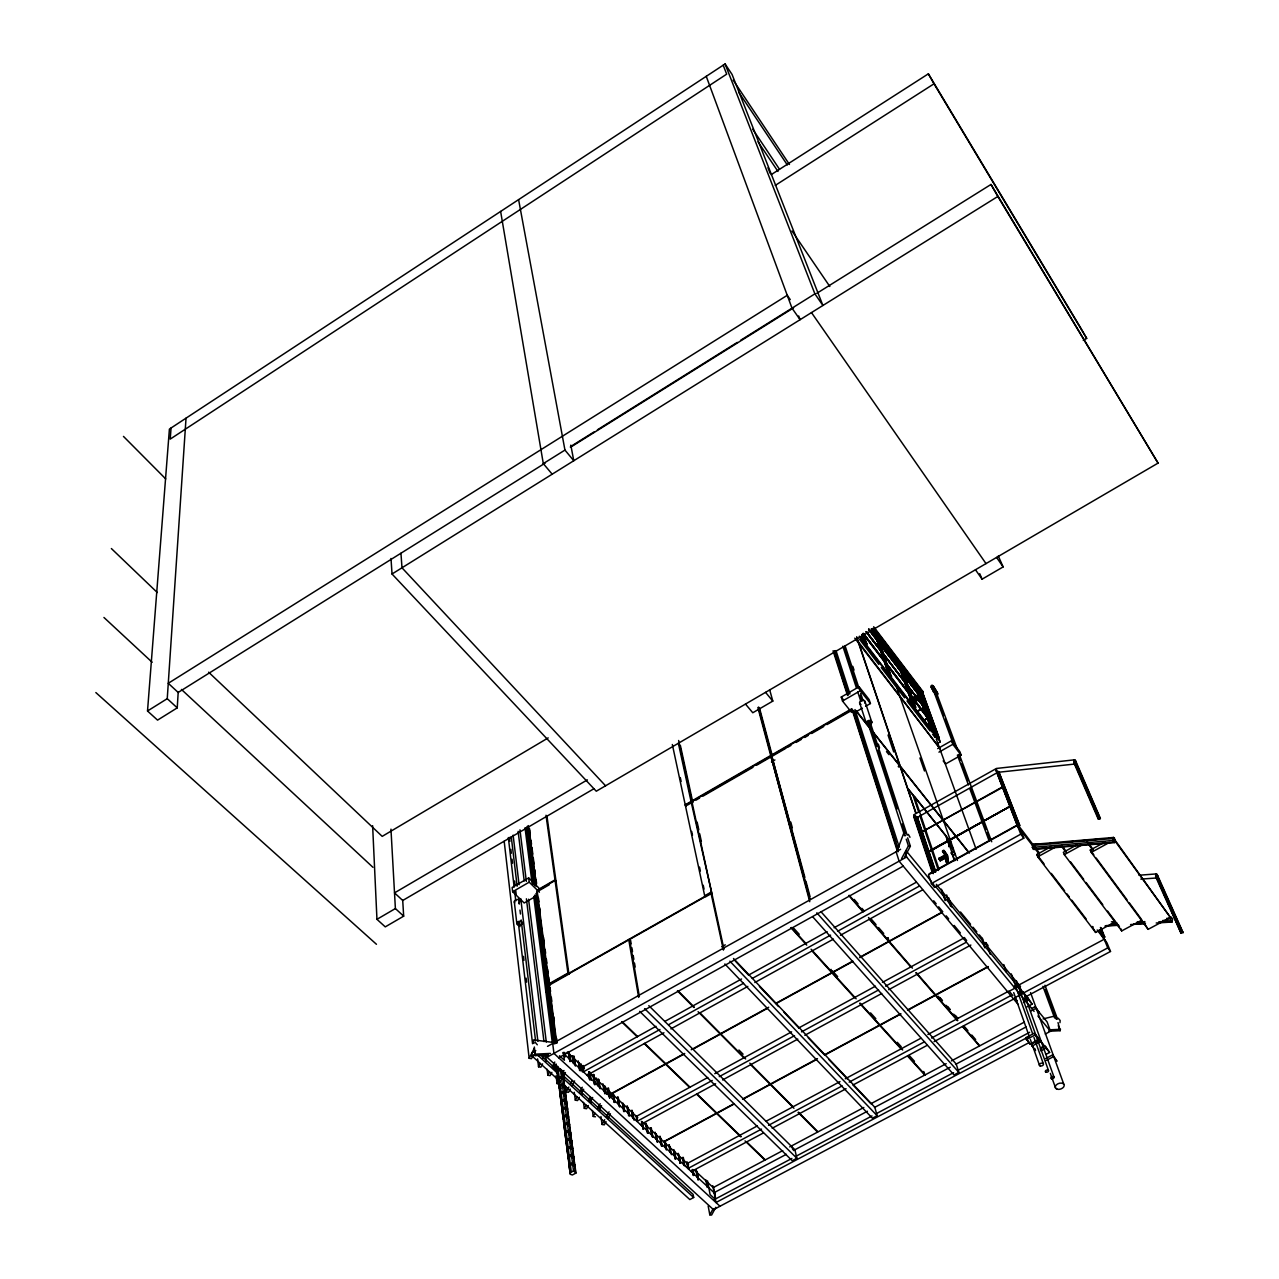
<?xml version="1.0" encoding="UTF-8"?>
<svg xmlns="http://www.w3.org/2000/svg" width="1279" height="1279" viewBox="0 0 1279 1279"><rect width="100%" height="100%" fill="white"/><g stroke="black" fill="none" stroke-linecap="round" stroke-linejoin="round"><path stroke-width="1.5" d="M927.019 853.013L1010.922 805.882L926.731 852.422M1171.996 922.031L1170.557 920.049L1171.18 917.059L1172.619 919.041L1171.996 922.031L1156.216 923.006M1003.264 786.441L920.129 832.901L1003.567 786.841M1114.393 842.621L1112.842 840.479L1113.545 837.457L1115.096 839.584L1114.393 842.621L1033.912 849.448L1032.329 847.369L1033.096 844.396L1113.545 837.457M937.651 693.442L935.301 691.523M932.951 686.807L935.365 689.381M931.224 687.079L932.951 688.118M725.081 63.95L814.899 293.85L822.909 305.473L732.052 74.422L725.081 63.95L169.404 429.089L147.517 710.996L157.557 720.125L177.237 707.863L178.213 691.923M177.237 707.863L167.245 698.67L186.031 418.169M903.182 671.091L920.017 693.186L922.271 693.09L922.91 691.523L873.669 626.758M548.387 1054.967L535.086 1055.607L534.35 1047.021M920.017 693.186L903.23 670.324M171.066 428.001L170.203 439.113L726.68 74.15L723.195 65.197M1048.636 1031.258L1060.131 1030.714L1058.021 1022.576M1059.955 1022.704L1060.163 1020.498L1058.197 1018.212M933.062 725.113L863.117 633.92M866.586 631.682L929.577 714.337L866.347 631.826M925.788 703.53L869.049 629.156M896.691 851.798L904.045 832.485L905.996 832.837M533.199 1055.319L531.472 1058.676L529.154 1058.277L534.318 1048.22M542.584 1063.872L540.857 1067.198L538.539 1066.798L540.266 1063.473M542.856 1058.484L544.582 1055.159M545.174 1058.884L547.764 1053.896M551.888 1072.346L550.146 1075.639L547.86 1075.255L549.586 1071.946M552.176 1066.99L554.766 1062.034M553.615 1069.036L556.205 1064.08M559.371 1084.016L557.084 1083.633L558.811 1080.355M562.28 1073.8L564.007 1070.507M563.703 1075.815L565.43 1072.537M570.242 1089.069L568.515 1092.314L566.245 1091.946L568.835 1087.054M570.578 1083.793L572.305 1080.547M571.985 1085.807L574.591 1080.931M579.307 1097.318L577.58 1100.548L575.31 1100.18L577.053 1096.95M579.659 1092.09L582.265 1087.246M581.05 1094.089L583.656 1089.244M715.792 1207.28L711.604 1215.05L709.813 1214.842L713.17 1208.623M901.583 858.577L908.426 845.883L906.235 839.184M904.397 857.346L910.376 846.234L907.642 837.857M588.292 1105.504L586.565 1108.717L584.311 1108.349L586.054 1105.136M588.66 1100.324L590.402 1097.11M590.035 1102.29L592.657 1097.478M595.47 1116.807L593.232 1116.439L594.975 1113.258M597.597 1108.477L600.203 1103.697M598.956 1110.428L601.578 1105.664M606.054 1121.667L604.296 1124.833L602.089 1124.465L604.695 1119.717M606.438 1116.567L609.06 1111.819M607.797 1118.501L610.419 1113.753M1033.912 849.448L1034.631 848.377M942.511 851.111L944.142 850.519L947.467 855.299L948.059 862.174L946.828 862.638L945.725 855.699L942.511 851.111L945.805 856.227L946.252 862.334M526.452 829.623L526.868 832.885L527.508 830.151L529.458 829.719M526.564 832.453L527.619 838.816L526.564 832.453L529.586 830.695M527.204 837.393L528.275 836.066L527.635 831.142M527.332 838.384L528.403 837.058L528.387 844.779L527.332 838.384L527.955 843.357M530.833 851.462L528.723 849.352L528.083 844.348L529.17 843.021L530.577 854.052L529.922 856.802L528.851 850.359L531.888 848.585M528.723 849.352L531.76 847.577M530.257 861.454L529.618 856.386L530.705 855.059L530.689 862.877L530.257 859.504M530.401 862.478L531.488 861.151L531.472 869.001L530.401 862.478L531.041 867.562M531.169 868.585L532.272 867.258L532.256 875.14L531.169 868.585L531.824 873.717M532.624 879.904L531.952 874.74L533.055 873.413L533.711 878.577L532.624 879.904L534.75 882.03M533.183 884.397L532.751 880.943L533.855 879.6L534.51 884.796M537.164 900.832L535.006 898.705L536.125 897.378M535.15 899.761L536.253 906.491L535.15 899.761L538.267 897.97M535.821 905.068L536.94 903.725L536.253 898.434M536.636 911.447L535.949 906.124L537.068 904.781L537.756 910.104L536.636 911.447L537.899 919.329L536.764 912.519L537.899 911.176L538.587 916.547L537.452 917.89M538.283 924.365L537.596 918.961L538.715 917.619L539.402 923.022L538.283 924.365L539.546 932.311L538.411 925.452L539.546 924.093L540.25 929.529L539.114 930.888M539.946 937.443L539.242 931.975L540.377 930.616L541.081 936.084L539.946 937.443L542.136 939.569M540.09 938.546L541.225 937.187L541.225 945.485L540.09 938.546L540.793 944.046M540.937 945.149L542.072 943.806L542.072 952.136L540.937 945.149L541.641 950.697M541.784 951.8L542.92 950.457L542.936 958.834L541.784 951.8L542.488 957.379M543.351 964.126L542.632 958.499L543.783 957.156L544.502 962.767L543.351 964.126L544.662 972.344M544.214 970.905L545.366 969.546L544.646 963.886L543.495 965.245L545.525 979.17L544.358 972.04L545.509 970.681L546.245 976.373L545.078 977.732M545.222 978.867L546.405 986.045L545.222 978.867L548.483 977.028M545.957 984.606L547.124 983.247L546.389 977.508M546.101 985.757L547.284 992.968L546.101 985.757L547.268 984.398L548.004 990.154M548.179 999.938L546.98 992.68L548.163 991.321M549.043 998.291L547.876 999.65L549.075 1006.957M548.627 1005.502L549.794 1004.143M874.053 631.794L876.051 631.346L891.111 677.023L889.592 676.879L874.053 631.794L887.674 671.331M864.78 644.104L866.858 643.641L865.579 645.128M874.149 632.45L875.635 632.593L876.051 631.346M549.97 1014.007L549.522 1012.568L550.705 1011.193M552.704 1021.809L550.434 1019.683L549.666 1013.751L550.849 1012.376M550.434 1019.683L551.617 1018.308M551.793 1028.284L550.578 1020.866L551.761 1019.491M552.704 1035.494L552.256 1034.04L553.455 1032.665M553.631 1042.753L552.416 1035.255L553.615 1033.88M553.183 1041.298L554.383 1039.923M553.343 1042.513L554.542 1041.138M912.327 704.409L898.21 662.266L899.681 662.394L915.572 707.031L915.14 708.262L913.654 708.134M889.497 676.223L890.871 675.424L891.639 676.431M556.941 1070.843L556.157 1064.624L557.404 1072.298L556.941 1070.843L558.172 1069.468L560.346 1068.956L562.664 1071.083M560.234 1080.483L558.363 1079.812L557.1 1072.106L558.331 1070.715L562.376 1070.875L563.639 1078.597L562.376 1070.875M561.609 1073.72L562.824 1072.33M557.9 1078.373L559.131 1076.982L563.192 1077.142M561.209 1088.061L559.323 1087.39L558.06 1079.62L561.481 1077.733L563.815 1079.86L564.631 1086.159L563.399 1087.55M558.875 1085.935L562.296 1084.048L564.631 1086.159M559.69 1090.252L560.298 1095.016L559.035 1087.198L560.266 1085.807L564.343 1085.983L565.622 1093.785L564.391 1095.176M559.834 1093.561L563.272 1091.658L565.622 1093.785M560.01 1094.84L561.273 1102.69L560.01 1094.84L561.241 1093.449L565.334 1093.609L566.613 1101.459L565.382 1102.85M936.388 736.688L921.264 692.531L922.687 692.658L938.978 737.471L938.53 738.67L935.141 729.334M921.376 696.384L920.944 697.583L919.521 697.455L919.937 696.256L921.376 696.384L935.652 736.272M922.271 693.857L922.687 692.658M564.551 1096.439L565.782 1095.064M560.826 1101.235L564.263 1099.332L566.613 1101.459M562.264 1110.428L560.985 1102.514L562.216 1101.123L566.325 1101.283L567.62 1109.181L566.325 1101.283M565.542 1104.129L566.789 1102.738M561.801 1108.973L563.048 1107.582L567.157 1107.726M561.961 1110.268L563.256 1118.214L561.961 1110.268L563.208 1108.877L567.332 1109.021L568.643 1116.967L567.38 1118.358M562.792 1116.759L566.277 1114.84L568.643 1116.967M563.639 1121.155L564.263 1126.048L562.968 1118.054L564.215 1116.663L568.34 1116.807L569.651 1124.801L568.404 1126.191M563.799 1124.593L567.284 1122.69L569.651 1124.801M563.959 1125.92L565.27 1133.961L563.959 1125.92L565.222 1124.513L569.363 1124.657L570.69 1132.698L569.427 1134.089M564.806 1132.507L568.308 1130.588L570.69 1132.698M564.966 1133.818L566.277 1141.907L564.966 1133.818L566.229 1132.427L570.386 1132.57L571.713 1140.66L570.45 1142.051M569.603 1135.416L570.85 1134.025M565.814 1140.452L569.331 1138.534L571.713 1140.66M565.989 1141.795L567.3 1149.933L565.989 1141.795L567.252 1140.388L571.425 1140.532L572.752 1148.67L571.425 1140.532M937.075 738.559L937.507 737.343L938.978 737.471M570.626 1143.378L571.889 1141.987M566.837 1148.478L568.1 1147.071L572.289 1147.215M567.013 1149.821L568.34 1158.007L567.013 1149.821L568.276 1148.414L572.464 1148.542L573.807 1156.728L572.528 1158.134M567.86 1156.552L571.409 1154.617L573.807 1156.728M568.723 1161.044L569.379 1166.144L568.036 1157.895L569.315 1156.504L573.52 1156.632L574.863 1164.865L573.584 1166.256M568.899 1164.689L572.464 1162.755L574.863 1164.865M569.075 1166.048L572.64 1164.114L575.038 1166.224L575.934 1173.051L572.368 1174.985L570.418 1174.33L569.075 1166.048L570.418 1174.33M569.954 1172.875L573.52 1170.94L575.934 1173.051M917.187 822.877L915.3 817.249L913.766 817.137L914.213 815.906L915.077 815.714L934.613 872.198L915.748 816.018M998.835 771.669L1019.635 825.131L1019.123 826.41L1017.556 826.282L996.021 770.31L996.581 769.702L1018.947 827.561M932.471 872.678L933.926 871.878M1073.72 761.836L1075.863 761.341L1100.356 818.368L1099.748 818.992L1098.149 818.88L1073.784 762.508M1075.335 762.636L1075.863 761.341M1100.356 818.368L1098.709 817.569L1098.149 818.88M1183.155 932.791L1157.575 875.396L1156.12 875.3L1181.077 933.27L1183.139 932.167L1181.045 932.647M1157.031 876.579L1157.575 875.396M1100.308 929.449L1103.249 936.628L1104.736 936.724L1103.361 938.083M946.188 861.854L947.995 861.678M771.173 174.663L928.362 73.83L1080.307 327.248L1086.686 338.391L1083.265 340.438M775.266 185.391L934.006 83.806L928.362 73.83M147.517 710.996L167.245 698.67M552.192 474.189L543.303 463.606L564.95 450.08L518.603 199.62M570.45 446.675L594.048 431.934M597.405 429.824L737.28 342.404M740.637 340.294L814.899 293.85M545.062 463.158L178.181 692.451L168.268 683.29L787.24 295.305L790.262 299.606M570.418 447.314L793.588 307.839M816.705 293.387L991.001 184.448L1158.055 463.11L596.27 791.221L392.029 573.999L391.006 558.475M392.029 573.999L997.812 196.47L991.001 184.448M548.195 737.887L382.197 836.37L208.589 672.178M587.365 779.87L394.524 892.87L402.725 900.48L593.888 788.759M402.709 900.272L403.668 916.164L385.267 926.875L376.953 919.329L395.387 908.554L390.958 829.144M769.622 689.621L772.804 701.1L752.787 712.755L745.497 704.074M975.477 569.763L982.08 579.179L1003.12 566.917L998.307 555.997M538.843 887.994L528.675 877.922L512.16 887.482L512.655 891.719L524.182 902.99L535.725 896.339M851.542 712.339L842.509 701.02L841.262 697.055L859.056 686.759L869.112 699.549L870.423 703.53L865.579 706.312M512.655 891.719L529.218 882.158L528.675 877.922M842.509 701.02L860.351 690.708L859.056 686.759M538.315 889.497L554.99 879.888L546.005 815.251M678.35 743.179L691.044 801.437L685.256 804.779L686.168 805.786M757.871 707.511L770.693 755.505L691.827 800.974L692.738 801.997L680.364 745.385M772.388 756.081L771.493 755.042L851.798 708.726M538.395 890.136L555.07 880.528L556.029 881.487M692.083 803.068L691.172 802.045L685.384 805.386L686.295 806.394M809.655 898.913L770.853 756.113L691.955 801.597L692.866 802.604M810.103 899.297L771.653 755.649L851.99 709.333L897.219 850.679M538.971 890.696L549.331 884.732M687.399 805.13L691.955 802.445L691.044 801.437M696.016 800.158L699.597 798.032M702.922 796.177L752.979 767.32M756.433 765.338L786.041 748.199M787.496 747.432L790.934 745.433M796.114 742.444L801.421 739.342M804.747 737.471L808.248 735.409M811.653 733.491L823.74 726.536M827.033 724.569L851.43 710.564M855.891 711.891L862.35 708.166M771.461 761.948L774.914 759.95M908.921 700.588C921.376 689.029 926.955 698.398 910.632 703.482M909.177 700.732L919.537 694.785M908.985 701.004L919.281 694.641M909.353 701.819L919.729 695.856L919.361 695.057M909.881 702.715L920.256 696.751L919.729 695.856M915.748 700.093L919.201 698.11M910.376 703.354L921.008 697.535M917.187 711.188L924.221 707.463M917.299 711.428L924.237 707.335L917.427 711.588M922.751 720.796L928.042 718.063M922.862 721.036L928.074 717.935L922.99 721.196M936.788 743.818L940.257 741.852L939.617 740.093L859.76 636.271M898.29 766.377L899.761 765.545L856.898 638.061M898.497 766.968L900.208 766.089L943.023 819.919M937.667 748.615L951.528 740.749L959.842 751.62L961.153 755.17L945.581 763.963L943.183 760.877M938.946 752.164L952.839 744.298L951.528 740.749M546.9 815.666L568.931 974.038L549.698 984.91L548.691 983.951L567.94 973.079L555.07 880.528M710.836 892.31L704.745 895.748L705.704 896.771L711.779 893.334L691.172 802.045M556.333 1043.296L548.787 984.654L628.724 939.473L629.716 940.465M711.923 894.021L710.98 892.998L629.54 939.01L639.34 996.437M568.931 973.735L704.921 896.883L672.338 744.506M548.243 993.351L547.444 993.799L548.243 993.351L554.654 1043.488M996.229 773.203L915.828 818.304L914.149 816.226L913.686 814.851L996.261 768.551M535.789 1050.651L531.712 1052.937L532.064 1056.006L560.074 1081.49M721.724 946.828L725.289 944.829M547.524 1046.35L900.592 849.288M532.064 1056.006L534.798 1054.488M1029.451 1042.401L713.506 1209.678L547.028 1057.253L906.603 856.994L905.388 853.253M926.715 852.533L1010.922 805.882L926.859 852.821M558.667 1057.749L903.23 866.123M949.306 842.877L950.777 842.078L907.626 788.152L900.416 766.697L943.231 820.526M949.53 843.5L950.984 842.685L946.076 836.562L949.37 845.995M948.698 846.65L950.713 845.531L952.855 848.201M938.914 858.385L944.717 855.347L945.581 856.642L945.98 857.793L940.193 860.831L938.914 858.385L940.193 860.831M938.994 858.801L944.717 855.347M939.553 858.96L945.133 855.859M952.903 851.798L950.889 852.917L953.031 855.603L955.045 854.484L950.713 845.531M939.314 859.536L944.573 855.699M940.017 859.728L944.19 857.41M939.777 860.303L945.98 857.793M940.337 860.463L945.916 857.378M929.13 873.829L1017.828 824.715L1039.475 853.077M655.999 1026.318L582.68 1066.91L583.368 1071.834L659.98 1029.483M664.728 1021.489L741.548 978.979M827.097 931.624L748.535 975.11L735.169 960.913M834.084 927.755L916.132 882.334M668.693 1024.655L743.563 983.263M752.26 978.451L830.615 935.125M837.585 931.272L919.409 886.027M931.416 883.533L1020.754 834.18L1023.808 838.161L934.597 887.402L931.416 883.533L928.506 874.788L1018.068 825.003L1019.635 825.131M587.029 1075.223L663.929 1032.745M670.915 1028.892L747.815 986.413M754.818 982.544L833.46 939.106M840.447 935.253L922.591 889.88M1114.089 922.543L1095.639 932.455L1037.749 856.818L1036.853 854.5L1050.635 846.922M1037.749 856.818L1055.015 847.337M684.441 1053.48L665.751 1063.728L644.648 1043.36M691.236 1049.739L720.125 1033.896L698.078 1011.689M768.711 1007.228L720.541 1033.672L699.885 1012.84M776.017 1003.232L831.75 972.648L812.005 950.905M852.709 961.137L832.181 972.408L811.11 949.226M859.552 957.395L888.617 941.44L887.562 937.907M868.505 917.507L889.049 941.2L942.751 911.735M684.697 1053.736L666.007 1063.984L689.989 1087.134M693.202 1049.068L720.381 1034.151L743.85 1057.797M767.24 1008.444L720.796 1033.928L745.641 1058.964M776.257 1003.487L832.005 972.903L831.046 969.354M852.949 961.408L832.421 972.679L856.163 998.803M859.792 957.667L888.857 941.712L910.728 966.908M941.248 912.966L889.289 941.472L912.439 968.155M1077.302 844.652L1063.361 852.294L1064.304 854.628L1121.699 930.904L1142.019 920.017M1064.304 854.628L1081.746 845.067M1113.178 837.537L1170.397 917.443L1148.142 929.337L1091.275 852.39L1090.284 850.055L1105.008 842.014M1091.275 852.39L1109.277 842.557M628.453 1115.608L629.3 1115.816L627.365 1106.159M707.783 1077.494L636.191 1116.487L636.974 1121.395L712.259 1080.451M714.769 1073.689L791.621 1031.833M798.592 1028.028L875.444 986.189M882.43 982.384L964.51 937.683M719.262 1076.63L794.531 1035.686M801.533 1031.881L878.561 989.978M885.564 986.157L966.093 942.351M640.459 1124.609L715.632 1083.761M722.619 1079.956L797.792 1039.108M804.795 1035.303L881.711 993.511M888.713 989.706L970.873 945.053M642.682 1128.749L643.497 1128.638M733.97 1103.729L716.768 1113.018L697.039 1093.945M742.571 1099.093L770.086 1084.224L750.757 1064.752M817.489 1058.628L770.486 1084.016L749.782 1063.137M824.859 1054.647L879.472 1025.15L859.696 1003.391M900.624 1013.735L879.888 1024.927L860.112 1003.152M907.53 1009.994L935.173 995.078L915.876 972.839M988.059 966.508L935.588 994.838L916.308 972.6M734.226 1103.969L717.023 1113.258L741.165 1136.583M742.811 1099.332L770.326 1084.48L793.955 1108.285M815.986 1059.827L770.741 1084.256L792.964 1106.671M825.099 1054.903L879.712 1025.406L900.928 1048.764M900.848 1013.991L880.128 1025.182L902.67 1050.011M907.754 1010.266L935.397 995.334L957.395 1020.674M988.283 966.78L935.812 995.11L957.811 1020.45M677.998 1153.402L680.108 1163.314L678.765 1155.704M1013.719 986.701L1017.141 984.878L1020.754 989.275L1021.393 991.049L1017.988 992.872M757.36 1125.904L687.047 1163.602L687.926 1168.51L761.533 1129.085M766.153 1121.203L839.983 1081.602M845.259 1078.789L920.848 1038.26M927.867 1034.487L1008.731 991.129M1021.393 991.049L1017.78 986.653L1009.227 991.225L1012.872 995.606M768.551 1125.328L842.158 1085.903M849.16 1082.146L924.525 1041.793M931.544 1038.036L1010.394 995.797M1019.155 993.287L1022.56 991.465L1026.158 995.829L1026.797 997.604L1023.392 999.427M1026.797 997.604L1023.2 993.239L1014.679 997.796L1017.093 1000.69M1023.951 992.728L1107.758 947.883L1110.508 951.464L1025.071 997.14M691.236 1171.564L763.387 1132.954M772.18 1128.254L846.09 1088.717M853.125 1084.944L927.035 1045.407M934.07 1041.634L1015.014 998.323M1024.559 999.826L1027.948 998.004L1032.169 1004.127L1027.085 1006.829M1023.504 1002.496L1028.588 999.778L1032.169 1004.127M697.71 1179.846L698.478 1179.43L696.352 1170.125M1031.705 1008.476L1035.095 1006.669L1039.267 1012.744L1035.095 1006.669M1030.65 1011.145L1035.734 1008.444M562.264 1074.84L693.138 1194.442L693.682 1197.496L689.829 1199.558L563.032 1084.176M782.732 1150.62L765.306 1159.893L746.84 1142.067M789.703 1146.911L817.585 1132.091L798.128 1112.474M863.837 1107.486L817.984 1131.867L798.528 1112.266M871.287 1103.521L924.813 1075.047L923.758 1071.498M946.188 1063.68L925.213 1074.84L907.978 1055.846M951.432 1060.899L979.394 1046.014L962.575 1026.637M1024.335 1022.113L979.794 1045.806L962.991 1026.413M714.098 1192.683L786.361 1154.297M793.412 1150.556L867.434 1111.227M874.468 1107.486L950.265 1067.214M955.541 1064.4L1026.046 1026.957M791.909 1158.422L715.696 1198.855L713.474 1187.216M796.209 1156.152L872.022 1115.928M876.339 1113.641L953.59 1072.649M957.923 1070.363L1029.659 1032.297M713.954 1200.198L715.377 1199.43L710.101 1194.586L707.527 1180.837M648.789 1005.646L794.898 1149.757L796.865 1158.262L792.229 1160.724L639.676 1011.353M733.506 958.499L874.836 1107.278L877.138 1115.704L872.406 1118.214L724.857 963.966M821.198 911.943L956.212 1064.048L958.85 1072.378L954.038 1074.936L813.028 917.139M1025.646 1037.781L1034.391 1033.144L1038.068 1037.541L1038.724 1039.395L1029.995 1044.016L1025.646 1037.781L1029.995 1044.016M1029.451 1036.342L715.968 1202.516L712.771 1185.697M1026.302 1039.635L1035.063 1034.999L1038.724 1039.395M1045.263 1034.04L1050.507 1031.258L1047.069 1021.857L1035.638 1007.98M1040.722 1047.789L1044.208 1045.934L1039.891 1039.731L1031.162 1044.335L1035.494 1050.555L1034.823 1048.684M1031.833 1046.19L1040.562 1041.57L1044.208 1045.934M1040.131 1049.02L1045.359 1046.27L1049.643 1052.457L1046.158 1054.28M1040.802 1050.874L1046.014 1048.125L1049.643 1052.457M1045.646 1058.564L1052.569 1054.919L1056.838 1061.074L1052.569 1054.919M1046.302 1060.419L1053.241 1056.774M1043.088 1018.915L1055.527 1015.862L1056.774 1019.219M915.572 707.031L914.085 706.887L898.21 662.266M533.711 878.577L535.709 878.113M996.581 768.439L1074.744 759.806M997.62 772.356L1074.92 764.027A2.142 0.975 83.1 0 1 1073.816 761.309A2.142 0.975 83.1 0 1 1075.095 760.03A2.142 0.975 83.1 0 1 1075.735 763.195M1043.856 843.964L1033.096 844.396M1049.739 843.469L1057.589 842.781M1063.473 842.285L1073.273 841.438M1079.156 840.927L1088.973 840.079M1092.89 839.743L1102.706 838.896M1108.589 838.4L1114.473 837.889M1032.377 845.451L1112.874 838.528M1032.329 847.369L1112.842 840.479M1042.481 847.721L1046.398 847.385M1058.165 846.378L1062.098 846.043M1087.598 843.884L1091.531 843.548M1032.968 849.016L1113.465 842.19M1138.934 875.236L1156.472 873.909M1140.836 879.121L1156.664 877.97A2.046 0.879 84.3 0 1 1155.672 875.444A2.046 0.879 84.3 0 1 1156.792 874.085A2.046 0.879 84.3 0 1 1157.399 877.09M1111.387 921.823L1115.336 921.583M1166.624 918.386L1170.573 918.146M1111.355 923.71L1117.286 923.342M1137.015 922.127L1144.897 921.631M1162.659 920.544L1170.557 920.049M1137.127 923.118L1143.042 922.767M1158.806 921.791L1162.755 921.551M1106.031 925.644L1117.878 924.925M1133.658 923.966L1145.504 923.23M1159.302 922.399L1171.148 921.663M1104.944 926.124L1118.741 925.293M1130.572 924.557L1144.385 923.726M535.198 1054.152L550.418 1053.432M1049.02 1029.851L1060.515 1029.307M921.551 691.108L922.91 691.523M932.023 687.127L932.887 690.036M932.727 687.031C932.231 691.587 938.85 693.01 934.645 693.65L952.567 742.124M554.766 1042.625L533.503 1039.907L533.935 1043.456M908.426 845.883L910.376 846.234M609.571 1097.59L608.564 1088.125M533.807 1052.233L533.151 1051.642L534.35 1051.93M558.06 1079.62L560.394 1081.746M548.323 1001.105L550.13 1001.777M545.669 980.322L547.46 980.993M542.632 958.499L544.838 960.625M537.596 918.961L539.77 921.088M535.581 901.199L537.308 901.887M1092.218 926.492L1093.097 926.859M531.6 870.024L533.295 870.711M942.591 851.686L945.293 854.964M529.282 851.782L530.961 852.469M527.747 839.807L529.426 840.495M929.641 714.114L866.107 631.97M897.794 663.481L912.327 702.874M535.325 1042.417L537.308 1044.799M931.879 688.47L935.796 694.753M908.33 834.388L909.993 837.281M935.716 694.065L933.51 691.14M935.78 694.769L934.709 693.618M931.943 686.439L931.128 685.976L931.448 687.83M933.558 686.168L932.279 685.32L935.365 692.578M95.845 692.563L376.458 944.286M540.202 1054.679L557.852 1070.811M537.628 1055.063L558.236 1073.88M564.135 1079.252L693.682 1197.496M395.387 908.554L403.668 916.164M559.483 1055.767L564.375 1060.259L563.336 1052.361M719.997 1206.241L553.951 1053.4L552.688 1043.472M607.781 1091.595L611.954 1096.279L607.589 1092.234M562.936 1052.937L715.185 1193.707M103.935 617.469L152.185 662.282M181.426 689.445L372.956 867.322M567.141 1052.217L584.359 1068.173M588.66 1072.154L611.618 1093.433L665.336 1063.952L644.232 1043.584M637.789 1117.686L611.89 1093.673L665.608 1064.208L689.573 1087.358M642.106 1121.683L663.705 1141.683L716.368 1113.242L696.623 1094.169M688.598 1164.753L663.945 1141.923L716.624 1113.481L740.765 1136.791M694.401 1170.125L713.234 1187.583L764.906 1160.101L745.033 1140.9M548.787 984.654L549.794 985.613M111.369 548.547L157.301 592.545M567.94 973.079L568.931 974.038M622.154 1021.617L637.613 1036.566M621.738 1021.857L637.198 1036.789M644.6 1008.619L796.865 1158.262M529.218 882.158L539.402 892.23M554.99 879.888L555.949 880.847M123.471 436.411L165.742 478.938M738.942 1050.011L743.067 1054.184M677.838 990.633L694.369 1007.292M677.422 990.873L693.953 1007.532M729.877 961.168L877.138 1115.704M759.422 986.445L775.586 1003.455M775.841 1003.727L778.543 1006.557M783.947 1012.249L798.799 1027.868M808.248 1037.813L824.443 1054.871M828.76 1059.412L847.785 1079.428M853.221 1085.152L870.887 1103.729M605.575 785.802L401.99 567.796L400.951 553.231M793.987 928.522L799.247 934.309M832.357 970.809L837.633 976.612M870.551 1012.888L875.827 1018.692M897.25 1042.305L901.215 1046.686M909.177 1055.447L914.469 1061.282M791.365 927.483L805.85 943.422M790.934 927.723L806.745 945.117M832.005 972.903L854.42 997.572M907.562 1056.07L924.813 1075.047M816.817 912.806L958.85 1072.378M939.873 997.54L942.463 1000.53M947.627 1006.493L950.217 1009.483M955.381 1015.446L957.971 1018.42M854.196 899.425L858.049 903.869M861.902 908.314L864.46 911.272M870.887 918.674L876.019 924.589M878.577 927.547L883.709 933.478M938.162 996.277L942.047 1000.754M945.916 1005.23L949.801 1009.707M953.67 1014.167L957.555 1018.644M964.014 1026.094L967.883 1030.57M971.768 1035.047L975.637 1039.523M849.24 895.3L863.357 911.591M848.792 895.54L862.925 911.831M869.352 919.233L888.617 941.44M771.653 755.649L804.875 877.362M770.693 755.505L771.573 756.544L758.735 708.534M933.67 900.768L936.18 903.789M938.674 906.795L942.431 911.319M946.172 915.828L948.682 918.85M954.15 925.436L960.401 932.967M964.158 937.491L966.652 940.497M1018.18 1004.479L899.121 861.167L896.115 851.782M933.078 687.351L937.747 694.545L937.427 692.69M906.603 856.994L1034.103 1011.385M1037.877 1015.974L1050.507 1031.258M564.95 450.08L573.775 460.728L570.818 445.14M765.561 692.355L772.804 701.1M906.108 850.711L931.496 881.551M935.317 886.171L1022.944 992.568M1026.749 997.188L1029.291 1000.274M960.497 911.991L970.537 924.189M973.047 927.243L976.804 931.831M979.314 934.885L983.071 939.457M985.581 942.511L988.091 945.565M936.372 884.349L1020.498 986.637M856.003 710.532L870.599 728.87M873.029 731.924L899.761 765.545M943.454 820.447L969.418 853.093M856.195 711.124L899.968 766.137L915.876 813.46M943.662 821.054L968.395 852.15M886.491 751.588L888.969 754.69M841.262 697.055L843.516 699.885M860.351 690.708L870.423 703.53M856.61 639.564L940.065 748.663L854.756 638.141M859.12 636.414L940.257 741.852M859.664 639.532L878.849 664.456M881.247 667.574L896.851 687.814L957.427 860.447M897.25 688.342L904.557 697.822M907.003 700.988L930.169 731.06M932.599 734.226L935.029 737.391M863.597 633.633L933.526 724.841M863.421 633.569L933.462 725.049M863.277 634L933.222 725.193M868.985 629.364L925.724 703.738M868.649 629.22L925.564 703.658M1098.405 930.281L1105.6 941.024M868.569 629.444L925.5 703.866M1039.395 854.356L1017.556 826.282M1097.174 929.993L1106.959 942.815L1110.508 951.464M952.839 744.298L961.153 755.17M1036.853 854.5L1044.08 863.949M1051.306 873.413L1064.576 890.744M1066.974 893.893L1069.388 897.043M1071.802 900.192L1086.271 919.105M1092.298 926.987L1095.639 932.455M866.187 631.762L929.337 714.465M874.788 629.108L922.862 692.291M881.918 639.004L892.726 653.217M901.135 664.265L911.943 678.478M872.981 628.325L922.271 693.09M872.07 628.868L921.376 693.602M871.974 629.3L875.587 634.032M879.185 638.765L885.196 646.646M887.61 649.812L899.633 665.592M871.191 628.916L920.512 693.634M871.91 630.067L876.723 636.382M879.121 639.532L899.569 666.359M1061.634 845.371L1066.398 851.718M1061.378 846.074L1066.158 852.438M1070.523 861.838L1083.681 879.312M1086.063 882.494L1102.802 904.733M1107.582 911.096L1119.525 926.987M1085.999 839.887L1093.097 849.496M1088.157 843.804L1092.89 850.215M1090.284 850.055L1093.833 854.868M1096.215 858.065L1126.991 899.745M1129.373 902.942L1141.204 918.977M1143.57 922.175L1148.142 929.337M1114.185 839.871L1170.397 917.443M933.782 686.647L936.995 692.051M932.567 687.846L934.23 690.036M942.927 850.535L946.188 855.203L946.668 861.454M943.598 850.295L946.908 855.043L947.419 861.391M811.478 312.588L986.013 563.607M996.581 557.42L1003.12 566.917M791.973 230.987L829.831 286.512M758.031 141.825L777.984 171.466M752.723 129.227L779.471 169.212M738.814 92.312L787.336 164.959M733.139 80.081L789.447 164.495M934.661 690.484L936.947 693.442L935.988 690.484M934.533 690.66C938.61 695.44 933.254 693.762 932.567 689.861M997.812 196.47L1158.055 463.11M934.006 83.806L1086.686 338.391M934.118 689.157L934.837 690.436M934.038 689.381L933.062 686.903A5.644 0.815 59.9 0 1 934.933 689.493M1156.951 875.108L1182.499 931.879M1157.831 878.353L1177.783 922.719M1179.382 926.268L1181.764 931.592M1156.12 875.3L1181.636 932.071M1156.2 876.77L1180.901 931.783M1155.576 876.483L1181.077 933.27M1075.207 761.005L1099.62 817.361M1074.824 761.916L1079.268 771.733M1079.556 772.836L1083.217 780.814M1088.717 793.54L1091.083 798.991M1091.355 800.094L1099.748 818.992M1074.312 761.213L1098.709 817.569M1074.456 762.844L1098.837 819.199M979.746 573.695L982.08 579.179M937.491 693.234L932.855 685.768L933.51 688.342M935.365 692.179L935.924 693.714M931.368 687.287L931.879 688.869M1120.724 928.57L1121.699 930.904M1101.059 927.739L1104.784 937.315M1100.42 927.451L1104.097 936.436M1101.523 931.863L1103.729 937.251M1107.758 947.883L1104.225 939.234L1019.059 984.894L1022.209 993.671M1100.42 930.888L1101.89 934.485M1099.748 930.009L1101.954 935.397M767.96 167.773L770.15 173.336M998.915 772.324L1019.715 825.786M998.164 771.349L1018.963 824.811M1000.498 778.463L1005.518 791.365M1006.941 795.058L1010.522 804.283M1013.4 811.653L1019.123 826.41M1020.466 829.559L1023.808 838.161M997.828 772.244L1017.876 823.868M997.476 773.14L1001.777 784.203M1003.2 787.88L1017.508 824.763M996.021 770.31L1020.754 834.18M798.704 315.961L800.094 319.686L792.005 308.159L706.248 76.324M936.372 692.658L957.827 750.437M959.202 754.162L991.705 841.758M1044.959 985.246L1057.413 1018.803M935.509 693.154L943.806 715.521M945.181 719.262L953.463 741.628M958.307 754.674L960.369 760.254M961.76 763.995L967.963 780.766M970.729 788.216L985.933 829.224M987.308 832.949L990.074 840.415M1045.327 989.53L1056.374 1019.347M1058.261 1025.662L1060.131 1030.714M957.395 755.17L968.443 785.002M969.818 788.727L989.131 840.927M1042.913 986.349L1054.631 1018.036M922.783 693.282L939.058 738.095M922.063 692.339L938.338 737.152M924.989 701.324L933.798 725.609M1030.554 992.6L1063.76 1084.128M922.447 695.057L928.538 711.859M929.897 715.601L938.019 738.015M921.264 692.531L937.507 737.343M922.143 695.904L937.027 736.992M920.752 693.09L936.979 737.919M920.752 696.08L934.933 735.329M936.26 738.974L976.149 849.304M923.646 705.065L935.141 736.848M921.12 698.798L924.493 708.134M919.937 696.256L932.759 731.78M920.816 699.629L930.265 725.817M919.441 696.831L932.247 732.355M1027.948 998.004L1028.588 999.778M1045.359 1046.27L1046.014 1048.125M1025.055 996.501L1053.928 1076.854M1022.56 991.465L1023.2 993.239M1039.891 1039.731L1040.562 1041.57M1050.347 1073.385L1055.703 1088.349M1016.325 980.625L1048.444 1070.347M1017.141 984.878L1017.78 986.653M1034.391 1033.144L1035.063 1034.999M1011.289 973.879L1032.617 1033.688M1033.944 1037.429L1043.28 1063.584M915.668 707.671L899.681 662.394M899.025 662.074L914.917 706.695M899.249 663.625L903.23 674.784M905.868 682.219L915.14 708.262M902.047 672.242L909.321 692.706M911.959 700.141L914.613 707.575M897.698 662.842L913.558 707.479M1003.775 964.558L1006.429 972.04M1013.719 992.6L1028.971 1035.622M1030.298 1039.347L1039.587 1065.535M986.045 942.975L990.218 954.214M919.937 757.967L924.477 770.997M949.418 842.493L951.384 848.121M875.396 631.011L890.871 675.424M875.635 632.593L882.734 652.961M885.947 662.218L891.111 677.023M875.108 631.906L889.928 674.481M954.805 860.719L946.3 836.274L914.325 796.321L939.106 869.496M981.648 937.811L984.926 947.211M874.564 631.202L890.024 675.616M951.992 853.541L953.958 859.2M982.848 942.207L984.83 947.867M874.804 632.785L888.329 671.667M863.197 633.281L866.97 644.328M863.037 634.096L866.171 643.305M862.67 633.888L866.427 644.936M862.749 635.008L865.867 644.216M862.19 634.288L865.323 643.497M861.662 634.912L864.156 642.266M861.758 635.583L863.021 639.26M948.634 897.634L951.816 907.019M918.69 812.101L912.95 795.154L907.834 788.759L916.068 813.22M919.953 815.874L938.402 870.455M946.684 894.932L950.505 906.219M856.69 636.734L900.208 766.089M917.331 816.993L935.684 871.559M942.015 890.376L945.181 899.776M917.155 817.249L935.62 872.15M941.344 889.177L945.165 900.544M915.844 816.657L934.07 870.967M888.042 735.057L893.701 751.924M919.073 828.488L933.51 871.559M914.757 816.578L926.683 852.166M914.213 815.906L933.03 872.086M914.437 817.457L933.254 873.637M913.67 816.498L932.567 873.333M933.43 883.901L934.597 887.402M865.18 702.027L871.846 722.315M852.773 666.343L854.02 670.132M878.305 744.09L879.552 747.879M845.131 645.943L859.408 689.477M860.655 693.266L863.133 700.844M869.96 721.66L907.195 835.235M844.604 647.973L857.601 687.734M860.08 695.296L861.95 700.988M868.761 721.804L876.802 746.424M878.049 750.213L897.25 808.904M902.207 824.044L905.292 833.508M904.045 832.485L905.132 835.826M842.829 646.215L856.418 687.878M857.665 691.667L860.751 701.132M867.546 721.964L904.637 835.571M859.616 702.715L866.219 723.003M568.036 1157.895L568.5 1159.35M835.986 650.547L849.943 693.905M854.98 709.589L899.217 847.146M834.595 650.931L848.537 694.385M854.596 713.282L895.812 841.79M897.027 845.563L898.242 849.352M834.547 651.395L848.457 694.769M853.477 710.453L898.194 849.927M853.557 711.108L854.516 714.114M895.955 843.405L897.618 848.601M833.924 651.331L847.817 694.721M852.837 710.405L898.114 851.766M833.045 650.787L847.561 695.536M562.968 1118.054L563.431 1119.509M560.985 1102.514L562.057 1108.813M557.1 1072.106L558.363 1079.812M559.035 1087.198L559.483 1088.653M551.936 1029.483L551.489 1028.028L552.256 1034.04M552.416 1035.255L552.864 1036.693M549.219 1008.124L548.771 1006.685L549.522 1012.568M549.666 1013.751L550.114 1015.19M550.578 1020.866L551.025 1022.321M546.98 992.68L547.428 994.135M539.242 931.975L540.393 938.882M535.949 906.124L537.068 912.886M887.994 937.683L889.049 941.2M887.802 938.194L888.857 941.712M531.952 874.74L533.039 881.327M532.751 880.943L533.183 882.366M529.618 856.386L530.05 857.825M528.083 844.348L529.154 850.775M790.79 822.093L792.341 827.865M759.518 708.086L771.861 754.162M805.914 881.199L810.023 896.515M758.655 707.047L771.493 755.042M770.853 756.113L809.751 901.695M791.797 1145.568L792.676 1149.405M697.119 822.061L698.83 829.831M699.677 833.732L701.372 841.502M678.621 740.477L723.962 949.21M710.98 892.998L723.418 950.089M680.3 777.568L681.131 781.453M699.533 867.114L700.364 871.015M691.667 831.398L692.483 835.235M703.226 885.228L704.042 889.081M705.72 1179.638L707.207 1187.488M708.182 1206.033L709.813 1214.842M697.087 1171.82L698.494 1179.734M695.936 1170.045L697.359 1177.943M692.978 1169.598L694.017 1175.305M692.563 1169.502L693.602 1175.209M692.578 1169.805L693.634 1175.513M692.179 1169.709L693.218 1175.417M688.086 1165.361L688.773 1169.166M687.015 1161.748L688.054 1167.775M683.306 1157.463L684.697 1165.393M682.906 1157.383L684.297 1165.601M682.506 1157.591L683.897 1165.505M679.133 1155.193L680.508 1163.107M678.398 1153.498L680.092 1163.011M674.593 1150.988L675.952 1158.902M673.889 1149.581L675.552 1158.806M673.793 1151.1L675.136 1158.726M673.809 1151.404L675.152 1159.03M670.036 1146.751L671.379 1154.681M669.285 1144.753L670.644 1152.683M668.901 1144.961L670.228 1152.587M630.515 940.001L631.187 943.87M631.858 947.723L632.513 951.576M633.185 955.445L633.856 959.298M634.512 963.151L635.183 967.02M665.128 1140.596L666.471 1148.542M664.744 1140.82L666.359 1150.045M664.329 1140.724L665.656 1148.654M628.724 939.473L638.669 997.38M660.859 1138.246L662.186 1146.192M660.124 1136.248L661.771 1146.096M659.724 1136.455L661.355 1146M500.633 211.435L543.303 463.606M656.239 1133.961L657.55 1141.907M655.823 1133.865L657.15 1142.115M655.104 1132.171L656.399 1139.797M651.299 1128.062L652.866 1137.303M650.883 1127.966L652.45 1137.191M650.467 1127.87L651.762 1135.816M646.934 1125.344L648.213 1133.29M646.199 1123.33L647.798 1133.194M645.799 1123.554L647.382 1133.098M645.831 1123.857L647.094 1131.499M642.554 1122.914L643.529 1128.941M641.882 1121.523L643.129 1129.165M641.466 1121.427L642.378 1126.847M636.734 1116.759L637.374 1120.884M632.817 1112.25L634.064 1120.212M632.082 1110.252L633.361 1118.517M631.698 1110.46L632.913 1118.102M631.714 1110.78L632.945 1118.422M628.069 1107.854L629.3 1115.816M626.95 1106.063L628.181 1114.025M623.289 1103.425L624.52 1111.387M622.873 1103.329L624.12 1111.611M622.473 1103.553L623.688 1111.515M618.205 1097.078L619.707 1106.959M617.805 1097.302L619.26 1106.527M617.389 1097.19L618.588 1105.152M613.696 1094.52L614.879 1102.498M612.977 1092.506L614.448 1102.386M612.577 1092.73L614.032 1102.29M608.164 1088.349L609.635 1098.229M607.733 1088.253L608.932 1096.423M605.239 1086.191L606.422 1094.073M603.992 1085.535L605.159 1093.513M603.56 1085.439L604.759 1093.737M602.873 1083.745L604.008 1091.387M598.86 1079.428L600.235 1088.669M598.428 1079.316L599.803 1088.557M597.996 1079.22L599.148 1087.198M596.478 1078.085L597.629 1085.967M599.515 1106.703L600.075 1110.652M600.938 1116.583L602.089 1124.465M593.936 1074.552L595.343 1084.448M593.504 1074.44L594.943 1084.672M593.104 1074.664L594.479 1084.24M593.12 1074.999L594.511 1084.56M590.147 1072.25L591.266 1080.115M589.283 1071.898L590.37 1079.556M588.852 1071.786L589.971 1079.78M588.708 1073.928L589.523 1079.668M588.196 1073.832L588.756 1077.765M590.722 1098.677L591.282 1102.626M592.401 1110.524L593.232 1116.439M583.224 1065.503L583.784 1069.66M581.242 1063.984L582.329 1071.866M579.355 1062.689L580.442 1070.683M578.923 1062.593L580.011 1070.571M578.252 1060.899L579.563 1070.475M581.865 1090.571L582.409 1094.52M583.496 1102.418L584.311 1108.349M574.095 1056.15L575.438 1066.046L573.695 1056.374M573.248 1056.262L574.335 1064.256M572.257 1055.671L573.312 1063.552M570.002 1055.271L570.786 1061.186M569.331 1053.416L570.37 1061.074M569.363 1053.736L570.402 1061.394M568.899 1053.304L569.986 1061.634M574.255 1092.282L575.31 1100.18M568.228 1051.61L569.251 1059.268M564.79 1052.569L565.334 1056.726M564.359 1052.457L564.902 1056.614M563.943 1052.681L564.455 1056.518M563.927 1074.168L564.439 1078.117M565.462 1086.015L566.245 1091.946M563.352 1078.405L564.167 1084.704M564.343 1085.983L565.158 1092.33M565.334 1093.609L566.165 1100.004M567.332 1109.021L568.18 1115.512M568.34 1116.807L569.187 1123.346M569.363 1124.657L570.226 1131.244M570.386 1132.57L571.249 1139.205M572.464 1148.542L573.344 1155.273M573.52 1156.632L574.399 1163.41M574.575 1164.769L575.47 1171.596M529.49 828.52L530.257 834.42M531.009 840.303L531.52 844.236M532.032 848.169L532.799 854.068M533.295 858.001L534.062 863.901M534.83 869.8L535.325 873.733M536.093 879.616L536.604 883.549M538.475 897.986L538.971 901.935M539.738 907.866L540.25 911.815M543.575 937.491L544.342 943.422M545.11 949.354L545.621 953.303M546.389 959.234L546.9 963.183M547.652 969.114L548.163 973.063M548.675 977.012L549.442 982.943M550.05 987.564L550.546 991.481M551.313 997.332L551.809 1001.249M553.839 1016.885L554.335 1020.802M556.621 1038.388L557.1 1042.913M560.506 1070.203L561.321 1076.47M561.481 1077.733L562.296 1084.048M562.456 1085.311L563.272 1091.658M563.447 1092.937L564.263 1099.332M564.439 1100.611L565.27 1107.07M565.43 1108.349L566.277 1114.84M566.437 1116.151L567.284 1122.69M567.46 1124.001L568.308 1130.588M568.484 1131.899L569.331 1138.534M569.507 1139.877L570.37 1146.544M570.546 1147.887L571.409 1154.617M571.585 1155.976L572.464 1162.755M572.64 1164.114L573.52 1170.94M529.202 829.304L536.365 884.812M537.372 892.678L556.733 1042.785M528.307 825.594L536.141 886.539M536.732 891.095L548.691 983.951M527.364 826.346L534.958 885.612M535.981 893.509L555.23 1043.632M527.092 826.889L527.508 830.151M557.772 1066.35L558.172 1069.468M558.331 1070.715L559.131 1076.982M559.291 1078.245L560.09 1084.544M560.266 1085.807L561.081 1092.17M561.241 1093.449L562.057 1099.844M562.216 1101.123L563.048 1107.582M563.208 1108.877L564.039 1115.368M564.215 1116.663L565.046 1123.202M565.222 1124.513L566.053 1131.1M566.229 1132.427L567.077 1139.061M567.252 1140.388L568.1 1147.071M568.276 1148.414L569.139 1155.145M569.315 1156.504L570.178 1163.282M570.354 1164.641L571.233 1171.468M547.812 993.239L554.255 1043.712M538.027 920.4L538.715 925.804M543.079 959.953L543.783 965.565M547.412 993.463L553.807 1043.6M558.523 1081.075L559.323 1087.39M526.021 828.2L526.436 831.478M528.851 850.359L529.49 855.379M534.558 895.204L535.006 898.705M525.029 827.737L532.032 882.862M533.775 896.643L552.272 1042.353M554.59 1063.888L555.326 1069.82M556.077 1075.735L557.084 1083.633M519.961 829.831L526.356 881.391M528.563 899.233L546.293 1042.001M546.629 1053.928L547.028 1057.253M518.123 831.366L524.214 880.959M526.404 898.801L543.975 1041.586M545.43 1055.511L546.149 1061.442M547.124 1069.324L547.86 1075.255M513.119 835.155L519.082 884.7M520.745 898.577L537.899 1041.314M511.248 836.69L517.148 886.251M518.571 898.162L519.274 904.109M519.977 910.056L520.457 914.021M521.161 919.969L535.565 1040.898M537.596 1058.9L538.539 1066.798M509.458 837.409L509.921 841.374M510.865 849.304L511.328 853.269M512.032 859.216L512.511 863.181M514.606 881.023L515.085 884.988M515.773 890.935L516.252 894.9M519.53 922.655L519.993 926.62M523.511 956.356L523.974 960.321M526.085 978.163L526.548 982.128M534.238 1048.476L535.086 1055.607M508.339 837.553L514.158 887.114M514.622 891.095L515.789 901.008M518.347 922.814L532.56 1043.744M514.318 901.903L516.844 923.614M504.182 841.278L529.154 1058.277M947.547 855.827L948.059 862.174M947.084 856.322L947.579 862.574M946.364 856.482L946.828 862.638M372.621 825.69L376.953 919.329M936.468 694.641A5.644 0.815 59.9 0 1 932.343 688.038A5.644 0.815 59.9 0 1 932.407 685.896M935.796 691.028A5.644 0.815 59.9 0 1 936.532 692.483M937.059 693.73A5.644 0.815 59.9 0 1 937.011 695.105M869.001 724.857A2.862 2.158 -17.8 0 1 866.395 722.219A2.862 2.158 -17.8 0 1 870.855 720.732A2.862 2.158 -17.8 0 1 870.407 724.394M860.991 704.441A2.83 2.142 -17.9 0 1 860 701.563A2.83 2.142 -17.9 0 1 863.805 700.3A2.83 2.142 -17.9 0 1 864.796 703.178M514.798 902.83A2.734 1.982 -8.1 0 1 515.469 900.016A2.734 1.982 -8.1 0 1 519.274 900.256A2.734 1.982 -8.1 0 1 518.603 903.07M550.594 1019.859L550.721 1020.866L552.032 1019.587L550.594 1019.859M547.22 993.399L547.348 994.375L548.643 993.128L547.22 993.399M1040.291 1065.951A2.126 1.375 -18.2 0 0 1043.488 1064.272A2.126 1.375 -18.2 0 0 1040.498 1063.473A2.126 1.375 -18.2 0 0 1040.291 1065.951M1046.062 1072.218A1.695 1.087 -18.2 0 0 1048.604 1070.875A1.695 1.087 -18.2 0 0 1046.222 1070.251A1.695 1.087 -18.2 0 0 1046.062 1072.218M1051.546 1078.725A1.695 1.087 -18.3 0 0 1054.104 1077.398A1.695 1.087 -18.3 0 0 1051.738 1076.758A1.695 1.087 -18.3 0 0 1051.546 1078.725M1057.237 1089.228A4.62 2.958 -18.3 0 0 1064.208 1085.599A4.62 2.958 -18.3 0 0 1057.749 1083.873A4.62 2.958 -18.3 0 0 1057.237 1089.228M546.804 992.392A2.03 1.263 -47.2 0 0 549.123 989.738A2.03 1.263 -47.2 0 0 546.485 989.882A2.03 1.263 -47.2 0 0 546.804 992.392M518.427 925.133A2.766 1.982 -8.2 0 0 522.344 922.878A2.766 1.982 -8.2 0 0 518.011 921.711A2.766 1.982 -8.2 0 0 518.427 925.133"/></g></svg>
